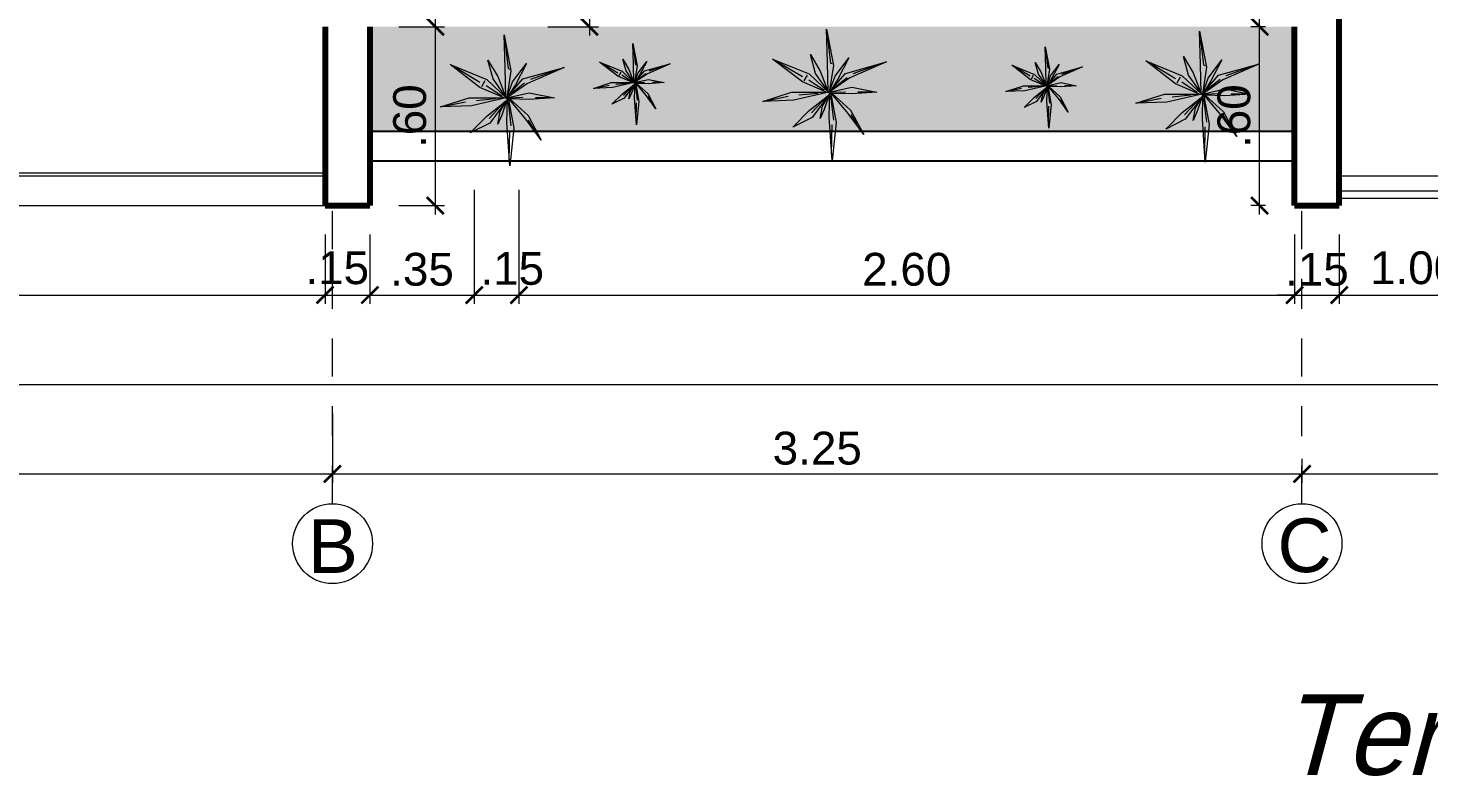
# Model space of a CAD drawing. Header units: millimetres. Extents: x 3779 to 7711, y 1445 to 3132.
# Drawn here: x 3903.707 to 3908.403, y 1479.046 to 1481.555 of the extents above; entities that cross this region are included whole.
import ezdxf

# ---------------------------------------------------------------- set-up
doc = ezdxf.new("R2010")
doc.units = ezdxf.units.MM
doc.header["$PDMODE"] = 3
doc.linetypes.add('DASHDOTX2', pattern=[50.8, 25.4, -12.7, 0, -12.7])
for name, color, linetype, lineweight in [('cotas', 7, 'Continuous', 5), ('EJES', 20, 'DASHDOTX2', 9), ('pluma 0.0', 33, 'Continuous', 0), ('pluma 1', 1, 'Continuous', 9), ('pluma 2.5', 30, 'Continuous', 25), ('pluma 8', 98, 'Continuous', 80), ('TEXTO', 7, 'Continuous', 9), ('VEJETACION', 3, 'Continuous', 9)]:
    doc.layers.add(name, color=color, linetype=linetype, lineweight=lineweight)
doc.styles.get("Standard").update_dxf_attribs({"font": 'arial.ttf'})
doc.styles.add('TIMES', font='arial.ttf', dxfattribs={"height": 0.11})
doc.dimstyles.new('julio', dxfattribs={"dimtxt": 0.11, "dimasz": 0.057, "dimexe": 0.03, "dimexo": 0.097, "dimgap": 0.0295, "dimtad": 1, "dimzin": 4, "dimdsep": 46, "dimtxsty": 'TIMES', "dimblk": 'ARCHTICK', "dimcen": 0, "dimdle": 0.03, "dimclrd": 256, "dimclre": 256, "dimclrt": 256, "dimadec": 0, "dimazin": 0, "dimtfac": 1, "dimtix": 1, "dimtmove": 2, "dimatfit": 2, "dimldrblk": 'ARCHTICK', "dimfxl": 1, "dimtolj": 1, "dimtzin": 0, "dimlwd": 5, "dimlwe": 5, "dimarcsym": 0})

# ---------------------------------------------------------------- blocks, each defined once
blk = doc.blocks.new('JGJGJ')
at = {"layer": 'VEJETACION', "linetype": 'ByBlock', "lineweight": 5}
for p, q in [((1138.6766, 441.6661), (1138.6718, 441.8053)), ((1138.6718, 441.8053), (1138.7006, 441.6541)), ((1138.6766, 441.7693), (1138.6886, 441.6637)), ((1138.571, 441.5845), (1138.4462, 441.6805)), ((1138.4462, 441.6805), (1138.5998, 441.6181)), ((1138.571, 441.6061), (1138.463, 441.6709)), ((1138.6262, 441.6205), (1138.6046, 441.6997)), ((1138.6046, 441.6997), (1138.6454, 441.6301)), ((1138.679, 441.5437), (1138.6766, 441.6661)), ((1138.6886, 441.6637), (1138.6958, 441.6613)), ((1138.7078, 441.6085), (1138.7654, 441.6853)), ((1138.7654, 441.6853), (1138.7198, 441.5965)), ((1138.751, 441.6205), (1138.9238, 441.6685)), ((1138.9238, 441.6685), (1138.7702, 441.6013)), ((1138.9238, 441.6685), (1138.7822, 441.6181)), ((1138.5782, 441.5893), (1138.5926, 441.6133)), ((1138.5998, 441.6181), (1138.6838, 441.5389)), ((1138.6838, 441.5389), (1138.6262, 441.6205)), ((1138.6454, 441.6301), (1138.679, 441.5437)), ((1138.7006, 441.6541), (1138.6838, 441.5413)), ((1138.6838, 441.5413), (1138.7078, 441.6085)), ((1138.7702, 441.6013), (1138.6838, 441.5413)), ((1138.691, 441.5509), (1138.751, 441.6205)), ((1138.703, 441.5605), (1138.7582, 441.6037)), ((1138.4054, 441.5029), (1138.5254, 441.5413)), ((1138.5254, 441.5413), (1138.6718, 441.5413)), ((1138.6814, 441.5413), (1138.535, 441.5077)), ((1138.6718, 441.5413), (1138.571, 441.5845)), ((1138.6622, 441.5485), (1138.5974, 441.5917)), ((1138.6862, 441.5389), (1138.6622, 441.4693)), ((1138.6838, 441.5413), (1138.7774, 441.5629)), ((1138.6838, 441.4381), (1138.6862, 441.5389)), ((1138.763, 441.4525), (1138.6886, 441.5413)), ((1138.6886, 441.5413), (1138.7126, 441.4141)), ((1138.7198, 441.5965), (1138.691, 441.5509)), ((1138.6934, 441.5413), (1138.751, 441.5437)), ((1138.7774, 441.5629), (1138.883, 441.5413)), ((1138.883, 441.5413), (1138.7774, 441.5341)), ((1138.8686, 441.5413), (1138.8038, 441.5413)), ((1138.4054, 441.5029), (1138.511, 441.5245)), ((1138.535, 441.5077), (1138.4054, 441.5029)), ((1138.6358, 441.5365), (1138.5566, 441.5293)), ((1138.5998, 441.4645), (1138.6814, 441.5293)), ((1138.6742, 441.5245), (1138.6094, 441.4549)), ((1138.6838, 441.5317), (1138.6118, 441.4357)), ((1138.6454, 441.4309), (1138.655, 441.4837)), ((1138.655, 441.4837), (1138.6838, 441.5317)), ((1138.6886, 441.5245), (1138.7006, 441.4237)), ((1138.7774, 441.5341), (1138.6958, 441.5365)), ((1138.6958, 441.5365), (1138.7726, 441.4669)), ((1138.5302, 441.3949), (1138.5998, 441.4645)), ((1138.6118, 441.4357), (1138.5302, 441.3949)), ((1138.6622, 441.4693), (1138.6454, 441.4309)), ((1138.6958, 441.2557), (1138.6838, 441.4381)), ((1138.8278, 441.3637), (1138.763, 441.4525)), ((1138.7726, 441.4669), (1138.8278, 441.3637)), ((1138.8014, 441.4045), (1138.775, 441.4477)), ((1138.6934, 441.2797), (1138.6958, 441.4045)), ((1138.7126, 441.4141), (1138.6958, 441.2557))]:
    blk.add_line(p, q, dxfattribs=at)
blk = doc.blocks.new('_ArchTick')
at = {"color": 0, "linetype": 'ByBlock', "lineweight": 40, "const_width": 0.15}
blk.add_lwpolyline([(-0.5, -0.5), (0.5, 0.5)], dxfattribs=at)
blk = doc.blocks.new('*D387')
at = {"layer": 'cotas', "lineweight": 5, "transparency": 16777216}
for p, q in [((3901.5524, 1480.2622), (3901.5524, 1480.0292)), ((3904.7274, 1480.2622), (3904.7274, 1480.0292)), ((3901.5224, 1480.0592), (3904.7574, 1480.0592))]:
    blk.add_line(p, q, dxfattribs=at)
at = {"layer": 'Defpoints', "color": 0, "transparency": 16777216}
for p in [(3901.5524, 1480.3592), (3904.7274, 1480.3592), (3904.7274, 1480.0592)]:
    blk.add_point(p, dxfattribs=at)
at = {"layer": 'cotas', "lineweight": 5, "transparency": 16777216, "xscale": 0.057, "yscale": 0.057, "zscale": 0.057, "rotation": 180}
blk.add_blockref('_ArchTick', (3901.5524, 1480.0592), dxfattribs=at)
at = {"layer": 'cotas', "lineweight": 5, "transparency": 16777216, "xscale": 0.057, "yscale": 0.057, "zscale": 0.057}
blk.add_blockref('_ArchTick', (3904.7274, 1480.0592), dxfattribs=at)
at = {"layer": 'cotas', "transparency": 16777216, "insert": (3903.1399, 1480.1449), "char_height": 0.11, "attachment_point": 5, "style": 'TIMES'}
blk.add_mtext('\\A1;3.18', dxfattribs=at)
blk = doc.blocks.new('*D445')
at = {"layer": 'cotas', "lineweight": 5, "transparency": 16777216}
for p, q in [((3904.7274, 1480.2622), (3904.7274, 1480.0292)), ((3907.9774, 1480.1096), (3907.9774, 1480.0292)), ((3904.6974, 1480.0592), (3908.0074, 1480.0592))]:
    blk.add_line(p, q, dxfattribs=at)
at = {"layer": 'Defpoints', "color": 0, "transparency": 16777216}
for p in [(3904.7274, 1480.3592), (3907.9774, 1480.2066), (3907.9774, 1480.0592)]:
    blk.add_point(p, dxfattribs=at)
at = {"layer": 'cotas', "lineweight": 5, "transparency": 16777216, "xscale": 0.057, "yscale": 0.057, "zscale": 0.057, "rotation": 180}
blk.add_blockref('_ArchTick', (3904.7274, 1480.0592), dxfattribs=at)
at = {"layer": 'cotas', "lineweight": 5, "transparency": 16777216, "xscale": 0.057, "yscale": 0.057, "zscale": 0.057}
blk.add_blockref('_ArchTick', (3907.9774, 1480.0592), dxfattribs=at)
at = {"layer": 'cotas', "transparency": 16777216, "insert": (3906.3524, 1480.1449), "char_height": 0.11, "attachment_point": 5, "style": 'TIMES'}
blk.add_mtext('\\A1;3.25', dxfattribs=at)
blk = doc.blocks.new('*D446')
at = {"layer": 'cotas', "lineweight": 5, "transparency": 16777216}
for p, q in [((3907.9774, 1480.1096), (3907.9774, 1480.0292)), ((3907.9474, 1480.0592), (3910.5074, 1480.0592)), ((3910.4774, 1480.0817), (3910.4774, 1480.0292))]:
    blk.add_line(p, q, dxfattribs=at)
at = {"layer": 'Defpoints', "color": 0, "transparency": 16777216}
for p in [(3907.9774, 1480.2066), (3910.4774, 1480.1787), (3910.4774, 1480.0592)]:
    blk.add_point(p, dxfattribs=at)
at = {"layer": 'cotas', "lineweight": 5, "transparency": 16777216, "xscale": 0.057, "yscale": 0.057, "zscale": 0.057, "rotation": 180}
blk.add_blockref('_ArchTick', (3907.9774, 1480.0592), dxfattribs=at)
at = {"layer": 'cotas', "lineweight": 5, "transparency": 16777216, "xscale": 0.057, "yscale": 0.057, "zscale": 0.057}
blk.add_blockref('_ArchTick', (3910.4774, 1480.0592), dxfattribs=at)
at = {"layer": 'cotas', "transparency": 16777216, "insert": (3909.2274, 1480.1449), "char_height": 0.11, "attachment_point": 5, "style": 'TIMES'}
blk.add_mtext('\\A1;2.50', dxfattribs=at)
blk = doc.blocks.new('*D389')
at = {"layer": 'cotas', "lineweight": 5, "transparency": 16777216}
for p, q in [((3916.1024, 1481.8372), (3916.1024, 1480.3292)), ((3901.5524, 1480.8622), (3901.5524, 1480.3292)), ((3901.5224, 1480.3592), (3916.1324, 1480.3592))]:
    blk.add_line(p, q, dxfattribs=at)
at = {"layer": 'Defpoints', "color": 0, "transparency": 16777216}
for p in [(3916.1024, 1481.9342), (3901.5524, 1480.9592), (3916.1024, 1480.3592)]:
    blk.add_point(p, dxfattribs=at)
at = {"layer": 'cotas', "lineweight": 5, "transparency": 16777216, "xscale": 0.057, "yscale": 0.057, "zscale": 0.057, "rotation": 180}
blk.add_blockref('_ArchTick', (3901.5524, 1480.3592), dxfattribs=at)
at = {"layer": 'cotas', "lineweight": 5, "transparency": 16777216, "xscale": 0.057, "yscale": 0.057, "zscale": 0.057}
blk.add_blockref('_ArchTick', (3916.1024, 1480.3592), dxfattribs=at)
at = {"layer": 'cotas', "transparency": 16777216, "insert": (3908.8274, 1480.4449), "char_height": 0.11, "attachment_point": 5, "style": 'TIMES'}
blk.add_mtext('\\A1;14.55', dxfattribs=at)
blk = doc.blocks.new('*D391')
at = {"layer": 'cotas', "lineweight": 5, "transparency": 16777216}
for p, q in [((3901.7024, 1480.8622), (3901.7024, 1480.6292)), ((3904.7024, 1480.8622), (3904.7024, 1480.6292)), ((3901.6724, 1480.6592), (3904.7324, 1480.6592))]:
    blk.add_line(p, q, dxfattribs=at)
at = {"layer": 'Defpoints', "color": 0, "transparency": 16777216}
for p in [(3901.7024, 1480.9592), (3904.7024, 1480.9592), (3904.7024, 1480.6592)]:
    blk.add_point(p, dxfattribs=at)
at = {"layer": 'cotas', "lineweight": 5, "transparency": 16777216, "xscale": 0.057, "yscale": 0.057, "zscale": 0.057, "rotation": 180}
blk.add_blockref('_ArchTick', (3901.7024, 1480.6592), dxfattribs=at)
at = {"layer": 'cotas', "lineweight": 5, "transparency": 16777216, "xscale": 0.057, "yscale": 0.057, "zscale": 0.057}
blk.add_blockref('_ArchTick', (3904.7024, 1480.6592), dxfattribs=at)
at = {"layer": 'cotas', "transparency": 16777216, "insert": (3903.2024, 1480.7449), "char_height": 0.11, "attachment_point": 5, "style": 'TIMES'}
blk.add_mtext('\\A1;3.00', dxfattribs=at)
blk = doc.blocks.new('*D392')
at = {"layer": 'cotas', "lineweight": 5, "transparency": 16777216}
for p, q in [((3904.7024, 1480.8622), (3904.7024, 1480.6292)), ((3904.8524, 1480.8622), (3904.8524, 1480.6292)), ((3904.6724, 1480.6592), (3904.8824, 1480.6592))]:
    blk.add_line(p, q, dxfattribs=at)
at = {"layer": 'Defpoints', "color": 0, "transparency": 16777216}
for p in [(3904.7024, 1480.9592), (3904.8524, 1480.9592), (3904.8524, 1480.6592)]:
    blk.add_point(p, dxfattribs=at)
at = {"layer": 'cotas', "lineweight": 5, "transparency": 16777216, "xscale": 0.057, "yscale": 0.057, "zscale": 0.057, "rotation": 180}
blk.add_blockref('_ArchTick', (3904.7024, 1480.6592), dxfattribs=at)
at = {"layer": 'cotas', "lineweight": 5, "transparency": 16777216, "xscale": 0.057, "yscale": 0.057, "zscale": 0.057}
blk.add_blockref('_ArchTick', (3904.8524, 1480.6592), dxfattribs=at)
at = {"layer": 'cotas', "transparency": 16777216, "insert": (3904.7431, 1480.75), "char_height": 0.11, "attachment_point": 5, "style": 'TIMES'}
blk.add_mtext('\\A1;.15', dxfattribs=at)
blk = doc.blocks.new('*D393')
at = {"layer": 'cotas', "lineweight": 5, "transparency": 16777216}
for p, q in [((3905.3524, 1481.0122), (3905.3524, 1480.6292)), ((3907.9524, 1480.8622), (3907.9524, 1480.6292)), ((3905.3224, 1480.6592), (3907.9824, 1480.6592))]:
    blk.add_line(p, q, dxfattribs=at)
at = {"layer": 'Defpoints', "color": 0, "transparency": 16777216}
for p in [(3905.3524, 1481.1092), (3907.9524, 1480.9592), (3907.9524, 1480.6592)]:
    blk.add_point(p, dxfattribs=at)
at = {"layer": 'cotas', "lineweight": 5, "transparency": 16777216, "xscale": 0.057, "yscale": 0.057, "zscale": 0.057, "rotation": 180}
blk.add_blockref('_ArchTick', (3905.3524, 1480.6592), dxfattribs=at)
at = {"layer": 'cotas', "lineweight": 5, "transparency": 16777216, "xscale": 0.057, "yscale": 0.057, "zscale": 0.057}
blk.add_blockref('_ArchTick', (3907.9524, 1480.6592), dxfattribs=at)
at = {"layer": 'cotas', "transparency": 16777216, "insert": (3906.6524, 1480.7449), "char_height": 0.11, "attachment_point": 5, "style": 'TIMES'}
blk.add_mtext('\\A1;2.60', dxfattribs=at)
blk = doc.blocks.new('*D394')
at = {"layer": 'cotas', "lineweight": 5, "transparency": 16777216}
for p, q in [((3907.9524, 1480.8622), (3907.9524, 1480.6292)), ((3908.1024, 1480.8622), (3908.1024, 1480.6292)), ((3907.9524, 1480.6592), (3907.8954, 1480.6592)), ((3907.9524, 1480.6592), (3908.1024, 1480.6592)), ((3908.1024, 1480.6592), (3908.1594, 1480.6592))]:
    blk.add_line(p, q, dxfattribs=at)
at = {"layer": 'Defpoints', "color": 0, "transparency": 16777216}
for p in [(3907.9524, 1480.9592), (3908.1024, 1480.9592), (3908.1024, 1480.6592)]:
    blk.add_point(p, dxfattribs=at)
at = {"layer": 'cotas', "lineweight": 5, "transparency": 16777216, "xscale": 0.057, "yscale": 0.057, "zscale": 0.057}
blk.add_blockref('_ArchTick', (3907.9524, 1480.6592), dxfattribs=at)
at = {"layer": 'cotas', "lineweight": 5, "transparency": 16777216, "xscale": 0.057, "yscale": 0.057, "zscale": 0.057, "rotation": 180}
blk.add_blockref('_ArchTick', (3908.1024, 1480.6592), dxfattribs=at)
at = {"layer": 'cotas', "transparency": 16777216, "insert": (3908.0274, 1480.7449), "char_height": 0.11, "attachment_point": 5, "style": 'TIMES'}
blk.add_mtext('\\A1;.15', dxfattribs=at)
blk = doc.blocks.new('*D395')
at = {"layer": 'cotas', "lineweight": 5, "transparency": 16777216}
for p, q in [((3908.1024, 1480.8622), (3908.1024, 1480.6292)), ((3909.1024, 1480.8622), (3909.1024, 1480.6292)), ((3908.0724, 1480.6592), (3909.1324, 1480.6592))]:
    blk.add_line(p, q, dxfattribs=at)
at = {"layer": 'Defpoints', "color": 0, "transparency": 16777216}
for p in [(3908.1024, 1480.9592), (3909.1024, 1480.9592), (3909.1024, 1480.6592)]:
    blk.add_point(p, dxfattribs=at)
at = {"layer": 'cotas', "lineweight": 5, "transparency": 16777216, "xscale": 0.057, "yscale": 0.057, "zscale": 0.057, "rotation": 180}
blk.add_blockref('_ArchTick', (3908.1024, 1480.6592), dxfattribs=at)
at = {"layer": 'cotas', "lineweight": 5, "transparency": 16777216, "xscale": 0.057, "yscale": 0.057, "zscale": 0.057}
blk.add_blockref('_ArchTick', (3909.1024, 1480.6592), dxfattribs=at)
at = {"layer": 'cotas', "transparency": 16777216, "insert": (3908.355, 1480.75), "char_height": 0.11, "attachment_point": 5, "style": 'TIMES'}
blk.add_mtext('\\A1;1.00', dxfattribs=at)
blk = doc.blocks.new('*D414')
at = {"layer": 'cotas', "lineweight": 5, "transparency": 16777216}
for p, q in [((3905.2024, 1481.0122), (3905.2024, 1480.6292)), ((3904.8524, 1480.8622), (3904.8524, 1480.6292)), ((3904.8224, 1480.6592), (3905.2324, 1480.6592))]:
    blk.add_line(p, q, dxfattribs=at)
at = {"layer": 'Defpoints', "color": 0, "transparency": 16777216}
for p in [(3905.2024, 1481.1092), (3904.8524, 1480.9592), (3905.2024, 1480.6592)]:
    blk.add_point(p, dxfattribs=at)
at = {"layer": 'cotas', "lineweight": 5, "transparency": 16777216, "xscale": 0.057, "yscale": 0.057, "zscale": 0.057, "rotation": 180}
blk.add_blockref('_ArchTick', (3904.8524, 1480.6592), dxfattribs=at)
at = {"layer": 'cotas', "lineweight": 5, "transparency": 16777216, "xscale": 0.057, "yscale": 0.057, "zscale": 0.057}
blk.add_blockref('_ArchTick', (3905.2024, 1480.6592), dxfattribs=at)
at = {"layer": 'cotas', "transparency": 16777216, "insert": (3905.0274, 1480.7449), "char_height": 0.11, "attachment_point": 5, "style": 'TIMES'}
blk.add_mtext('\\A1;.35', dxfattribs=at)
blk = doc.blocks.new('*D434')
at = {"layer": 'cotas', "lineweight": 5, "transparency": 16777216}
for p, q in [((3905.2024, 1481.0122), (3905.2024, 1480.6292)), ((3905.3524, 1481.0122), (3905.3524, 1480.6292)), ((3905.1724, 1480.6592), (3905.3824, 1480.6592))]:
    blk.add_line(p, q, dxfattribs=at)
at = {"layer": 'Defpoints', "color": 0, "transparency": 16777216}
for p in [(3905.2024, 1481.1092), (3905.3524, 1481.1092), (3905.3524, 1480.6592)]:
    blk.add_point(p, dxfattribs=at)
at = {"layer": 'cotas', "lineweight": 5, "transparency": 16777216, "xscale": 0.057, "yscale": 0.057, "zscale": 0.057, "rotation": 180}
blk.add_blockref('_ArchTick', (3905.2024, 1480.6592), dxfattribs=at)
at = {"layer": 'cotas', "lineweight": 5, "transparency": 16777216, "xscale": 0.057, "yscale": 0.057, "zscale": 0.057}
blk.add_blockref('_ArchTick', (3905.3524, 1480.6592), dxfattribs=at)
at = {"layer": 'cotas', "transparency": 16777216, "insert": (3905.3298, 1480.7478), "char_height": 0.11, "attachment_point": 5, "style": 'TIMES'}
blk.add_mtext('\\A1;.15', dxfattribs=at)
blk = doc.blocks.new('*D436')
at = {"layer": 'cotas', "lineweight": 5, "transparency": 16777216}
for p, q in [((3905.5886, 1483.4892), (3905.5886, 1481.5292)), ((3905.4494, 1483.4592), (3905.6186, 1483.4592)), ((3905.4494, 1481.5592), (3905.6186, 1481.5592))]:
    blk.add_line(p, q, dxfattribs=at)
at = {"layer": 'Defpoints', "color": 0, "transparency": 16777216}
for p in [(3905.3524, 1483.4592), (3905.3524, 1481.5592), (3905.5886, 1481.5592)]:
    blk.add_point(p, dxfattribs=at)
at = {"layer": 'cotas', "lineweight": 5, "transparency": 16777216, "xscale": 0.057, "yscale": 0.057, "zscale": 0.057}
for p, rotation in [((3905.5886, 1483.4592), 90), ((3905.5886, 1481.5592), 270)]:
    blk.add_blockref('_ArchTick', p, dxfattribs=dict(at, rotation=rotation))
at = {"layer": 'cotas', "transparency": 16777216, "insert": (3905.5029, 1482.5092), "char_height": 0.11, "attachment_point": 5, "rotation": 90, "style": 'TIMES'}
blk.add_mtext('\\A1;1.90', dxfattribs=at)
blk = doc.blocks.new('*D441')
at = {"layer": 'cotas', "lineweight": 5, "transparency": 16777216}
for p, q in [((3905.0722, 1480.9292), (3905.0722, 1481.5892)), ((3904.9494, 1481.5592), (3905.1022, 1481.5592)), ((3904.9494, 1480.9592), (3905.1022, 1480.9592))]:
    blk.add_line(p, q, dxfattribs=at)
at = {"layer": 'Defpoints', "color": 0, "transparency": 16777216}
for p in [(3904.8524, 1481.5592), (3905.0722, 1481.5592), (3904.8524, 1480.9592)]:
    blk.add_point(p, dxfattribs=at)
at = {"layer": 'cotas', "lineweight": 5, "transparency": 16777216, "xscale": 0.057, "yscale": 0.057, "zscale": 0.057}
for p, rotation in [((3905.0722, 1481.5592), 90), ((3905.0722, 1480.9592), 270)]:
    blk.add_blockref('_ArchTick', p, dxfattribs=dict(at, rotation=rotation))
at = {"layer": 'cotas', "transparency": 16777216, "insert": (3904.9865, 1481.2592), "char_height": 0.11, "attachment_point": 5, "rotation": 90, "style": 'TIMES'}
blk.add_mtext('\\A1;.60', dxfattribs=at)
blk = doc.blocks.new('*D442')
at = {"layer": 'cotas', "lineweight": 5, "transparency": 16777216}
for p, q in [((3907.8354, 1480.9292), (3907.8354, 1481.5892)), ((3907.8554, 1481.5592), (3907.8054, 1481.5592)), ((3907.8554, 1480.9592), (3907.8054, 1480.9592))]:
    blk.add_line(p, q, dxfattribs=at)
at = {"layer": 'Defpoints', "color": 0, "transparency": 16777216}
for p in [(3907.8354, 1481.5592), (3907.9524, 1481.5592), (3907.9524, 1480.9592)]:
    blk.add_point(p, dxfattribs=at)
at = {"layer": 'cotas', "lineweight": 5, "transparency": 16777216, "xscale": 0.057, "yscale": 0.057, "zscale": 0.057}
for p, rotation in [((3907.8354, 1481.5592), 90), ((3907.8354, 1480.9592), 270)]:
    blk.add_blockref('_ArchTick', p, dxfattribs=dict(at, rotation=rotation))
at = {"layer": 'cotas', "transparency": 16777216, "insert": (3907.7497, 1481.2592), "char_height": 0.11, "attachment_point": 5, "rotation": 90, "style": 'TIMES'}
blk.add_mtext('\\A1;.60', dxfattribs=at)

msp = doc.modelspace()

# ---------------------------------------------------------------- hatches: boundary and pattern name
at = {"layer": 'VEJETACION'}
h = msp.add_hatch(dxfattribs=at)
h.set_pattern_fill('AR-SAND', color=256, scale=0.0008)
h.set_pattern_definition([(37.5, (-67.538406, -21.747148), (-0.00128002504, 0.03915305899), [0, -0.0308864, 0, -0.034544, 0, -0.03302]), (7.5, (-67.538406, -21.74715), (0.03596186265, 0.05734600805), [0, -0.0166624, 0, -0.0278384, 0, -0.010668]), (327.5, (-67.5634, -21.747148), (0.06327938962, 0.00011497477), [0, -0.01016, 0, -0.036576, 0, -0.047752]), (317.5, (-67.5634, -21.74715), (0.0610845162, 0.01783434586), [0, -0.00508, 0, -0.0239776, 0, -0.027432])])
h.paths.add_polyline_path([(3907.9524, 1481.2092), (3907.9524, 1481.5592), (3907.5524, 1481.5592), (3905.3524, 1481.5592), (3904.8524, 1481.5592), (3904.8524, 1481.2092)])

# ---------------------------------------------------------------- linework, layer by layer
at = {"layer": 'EJES', "ltscale": 0.005}
for p, q in [((3904.7274, 1479.9592), (3904.7274, 1480.9592)), ((3907.9774, 1479.9592), (3907.9774, 1480.9592))]:
    msp.add_line(p, q, dxfattribs=at)
at = {"layer": 'pluma 0.0'}
msp.add_lwpolyline([(3908.1024, 1481.0592), (3910.3524, 1481.0592)], dxfattribs=at)
at = {"layer": 'pluma 1'}
for p, q in [((3901.7024, 1481.0692), (3904.7024, 1481.0692)), ((3901.7024, 1481.0592), (3904.7024, 1481.0592)), ((3908.1024, 1480.9842), (3910.3524, 1480.9842)), ((3901.7024, 1480.9592), (3904.7024, 1480.9592))]:
    msp.add_line(p, q, dxfattribs=at)
msp.add_lwpolyline([(3908.1024, 1481.0092), (3910.3524, 1481.0092)], dxfattribs=at)
for centre in [(3904.7274, 1479.8253), (3907.9774, 1479.8253)]:
    msp.add_circle(centre, 0.1339, dxfattribs=at)
at = {"layer": 'pluma 2.5'}
for p, q in [((3904.8524, 1481.2092), (3907.9524, 1481.2092)), ((3904.8524, 1481.1092), (3907.9524, 1481.1092))]:
    msp.add_line(p, q, dxfattribs=at)
at = {"layer": 'pluma 8'}
for p, q in [((3908.1024, 1480.9592), (3908.1024, 1484.4592)), ((3904.7024, 1481.5592), (3904.7024, 1480.9592)), ((3904.7024, 1480.9592), (3904.8524, 1480.9592)), ((3907.9524, 1480.9592), (3908.1024, 1480.9592))]:
    msp.add_line(p, q, dxfattribs=at)
for points in [[(3904.8524, 1481.5592), (3904.8524, 1480.9592)], [(3907.9524, 1480.9592), (3907.9524, 1481.5592)]]:
    msp.add_lwpolyline(points, dxfattribs=at)

# ---------------------------------------------------------------- block references
at = {"layer": 'VEJETACION', "linetype": 'Continuous'}
for p, xscale, yscale, zscale in [((2995.4458, 1128.1063), 0.8, 0.8, 0.8), ((2996.6964, 1128.1), 0.8, 0.8, 0.8), ((2994.3648, 1128.0876), 0.8, 0.8, 0.8), ((3340.9689, 1262.3732), 0.495986107285918, 0.495986107285918, 0.495986107285918), ((3342.3512, 1262.3627), 0.495986107285918, 0.495986107285918, 0.495986107285918)]:
    msp.add_blockref('JGJGJ', p, dxfattribs=dict(at, xscale=xscale, yscale=yscale, zscale=zscale))

# ---------------------------------------------------------------- texts
at = {"layer": 'TEXTO', "color": 5, "char_height": 0.18, "width": 2.597734, "attachment_point": 7}
for s, insert in [('{\\C7;B}', (3904.645, 1479.7272)), ('{\\fArial|b0|i0|c0|p34;\\C7;C}', (3907.895, 1479.7272))]:
    msp.add_mtext(s, dxfattribs=dict(at, insert=insert))
at = {"layer": 'TEXTO', "insert": (3907.9014, 1479.3198), "char_height": 0.27, "width": 5.080878, "attachment_point": 1}
msp.add_mtext('{\\fStylus BT|b0|i0|c0|p34;\\Q15;Tercera Planta}', dxfattribs=at)

# ---------------------------------------------------------------- dimensions: what is measured, and where the dimension line sits
at = {"layer": 'cotas'}
for base, p1, p2, angle, picture, middle in [((3905.5886, 1481.5592), (3905.3524, 1483.4592), (3905.3524, 1481.5592), 90, '*D436', (3905.5029, 1482.5092)), ((3905.0722, 1481.5592), (3904.8524, 1480.9592), (3904.8524, 1481.5592), 90, '*D441', (3904.9865, 1481.2592)), ((3907.8354, 1481.5592), (3907.9524, 1480.9592), (3907.9524, 1481.5592), 90, '*D442', (3907.7497, 1481.2592)), ((3907.9774, 1480.0592), (3904.7274, 1480.3592), (3907.9774, 1480.2066), 180, '*D445', (3906.3524, 1480.1449)), ((3910.4774, 1480.0592), (3907.9774, 1480.2066), (3910.4774, 1480.1787), 180, '*D446', (3909.2274, 1480.1449))]:
    dim = msp.add_linear_dim(base=base, p1=p1, p2=p2, angle=angle, dimstyle='julio', dxfattribs=at)
    dim.commit()
    dim.dimension.update_dxf_attribs({"geometry": picture, "text_midpoint": middle})
for base, p1, p2, picture, middle in [((3916.1024, 1480.3592), (3901.5524, 1480.9592), (3916.1024, 1481.9342), '*D389', (3908.8274, 1480.4449)), ((3905.2024, 1480.6592), (3904.8524, 1480.9592), (3905.2024, 1481.1092), '*D414', (3905.0274, 1480.7449)), ((3907.9524, 1480.6592), (3905.3524, 1481.1092), (3907.9524, 1480.9592), '*D393', (3906.6524, 1480.7449)), ((3904.7024, 1480.6592), (3901.7024, 1480.9592), (3904.7024, 1480.9592), '*D391', (3903.2024, 1480.7449)), ((3908.1024, 1480.6592), (3907.9524, 1480.9592), (3908.1024, 1480.9592), '*D394', (3908.0274, 1480.7449))]:
    dim = msp.add_linear_dim(base=base, p1=p1, p2=p2, dimstyle='julio', dxfattribs=at)
    dim.commit()
    dim.dimension.update_dxf_attribs({"geometry": picture, "text_midpoint": middle})
for base, p1, p2, picture, middle in [((3905.3524, 1480.6592), (3905.2024, 1481.1092), (3905.3524, 1481.1092), '*D434', (3905.3298, 1480.7478)), ((3904.8524, 1480.6592), (3904.7024, 1480.9592), (3904.8524, 1480.9592), '*D392', (3904.7431, 1480.75)), ((3909.1024, 1480.6592), (3908.1024, 1480.9592), (3909.1024, 1480.9592), '*D395', (3908.355, 1480.75))]:
    dim = msp.add_linear_dim(base=base, p1=p1, p2=p2, dimstyle='julio', dxfattribs=at)
    dim.commit()
    dim.dimension.update_dxf_attribs({"geometry": picture, "text_midpoint": middle, "dimtype": 160})
dim = msp.add_aligned_dim(p1=(3901.5524037863, 1480.3592296829), p2=(3904.7274037863, 1480.3592296829), distance=-0.3, dimstyle='julio', dxfattribs=at)
dim.commit()
dim.dimension.update_dxf_attribs({"geometry": '*D387', "text_midpoint": (3903.1399037863, 1480.1449302286)})

doc.saveas('drawing.dxf')
